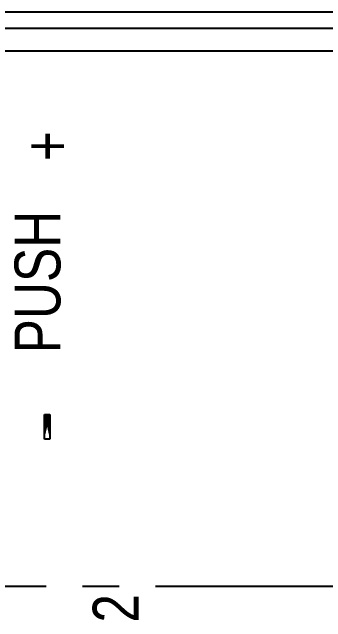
# Model space of a CAD drawing. Extents: x -1638 to -494, y -74 to 314.
# Drawn here: x -1361.34 to -1347.67, y 254.28 to 280.81 of the extents above; entities that cross this region are included whole.
import ezdxf

# ---------------------------------------------------------------- set-up
doc = ezdxf.new("R2010")
doc.units = 0
doc.linetypes.add('CENTER', pattern=[17.8, 10.75, -2.35, 2.35, -2.35])
doc.linetypes.add('CENTER2', pattern=[28.575, 19.05, -3.175, 3.175, -3.175])
doc.layers.add('1', color=7, linetype='CENTER')
doc.layers.add('3', color=112, linetype='CENTER')
doc.styles.get("Standard").update_dxf_attribs({"font": 'gulim.ttc', "width": 0.8, "height": 2})

msp = doc.modelspace()

# ---------------------------------------------------------------- linework, layer by layer
at = {"layer": '1', "color": 0, "linetype": 'CONTINUOUS'}
for p, q in [((-1328.508, 280.811), (-1476.508, 280.811)), ((-1327.508, 280.811), (-1367.233, 280.811)), ((-1366.617, 280.112), (-1329.207, 280.112)), ((-1328.208, 279.112), (-1366.083, 279.112))]:
    msp.add_line(p, q, dxfattribs=at)
at = {"layer": '1', "color": 0, "const_width": 0.24, "flags": 128}
msp.add_lwpolyline([(-1359.813, 262.233), (-1359.813, 263.295)], close=True, dxfattribs=at)
at = {"layer": '1', "color": 0}
msp.add_lwpolyline([(-1359.932, 262.233), (-1359.932, 263.295), (-1359.694, 263.295), (-1359.694, 262.233)], close=True, dxfattribs=at)
at = {"layer": '3', "linetype": 'CENTER2', "ltscale": 0.5}
msp.add_line((-1288.417, 255.811), (-1528.802, 255.811), dxfattribs=at)

# ---------------------------------------------------------------- texts
at = {"layer": '1', "color": 0, "char_height": 2, "width": 13.76704, "attachment_point": 1, "rotation": 90}
for s, insert in [('{\\fArial|b0|i0|c0|p34;+}', (-1360.826, 274.331)), ('{\\fArial|b0|i0|c0|p34;PUSH}', (-1361.234, 265.963)), ('{\\fArial|b0|i0|c0|p34;AL  2}', (-1357.827, 250.269))]:
    msp.add_mtext(s, dxfattribs=dict(at, insert=insert))

doc.saveas('drawing.dxf')
